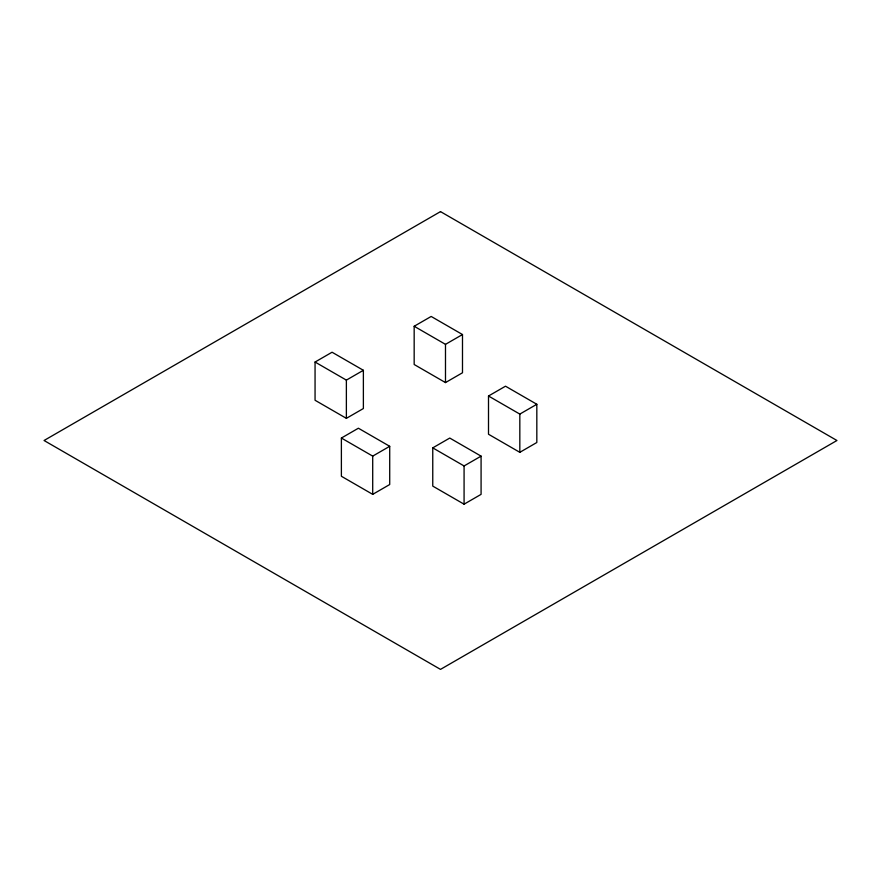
<?xml version="1.0" encoding="UTF-8"?>
<svg xmlns="http://www.w3.org/2000/svg" width="881" height="881" viewBox="0 0 881 881"><rect width="100%" height="100%" fill="white"/><g stroke="black" fill="none" stroke-linecap="round" stroke-linejoin="round"><path stroke-width="1.32" d="M315.057 362.036L332.06 352.224L363.379 370.295L363.379 408.531L346.376 418.343L315.057 400.26L315.057 362.036L346.376 380.118L363.379 370.295M414.169 326.267L431.172 316.455L462.492 334.538L462.492 372.773L445.489 382.585L414.169 364.503L414.169 326.267L445.489 344.35L462.492 334.538M341.388 438.033L358.391 428.221L389.71 446.304L389.71 484.528L372.707 494.351L341.388 476.269L341.388 438.033L372.707 456.116L389.71 446.304M488.503 396.01L505.507 386.197L536.826 404.28L536.826 442.504L519.823 452.327L488.503 434.245L488.503 396.01L519.823 414.092L536.826 404.28M432.758 447.867L449.762 438.055L481.081 456.138L481.081 494.362L464.078 504.185L432.758 486.103L432.758 447.867L464.078 465.95L481.081 456.138M519.823 414.092L519.823 452.327M464.078 465.95L464.078 504.185M445.489 344.35L445.489 382.585M372.707 456.116L372.707 494.351M346.376 380.118L346.376 418.343M440.5 211.616L44.05 440.5L440.5 669.384L836.95 440.5L440.5 211.616"/></g></svg>
